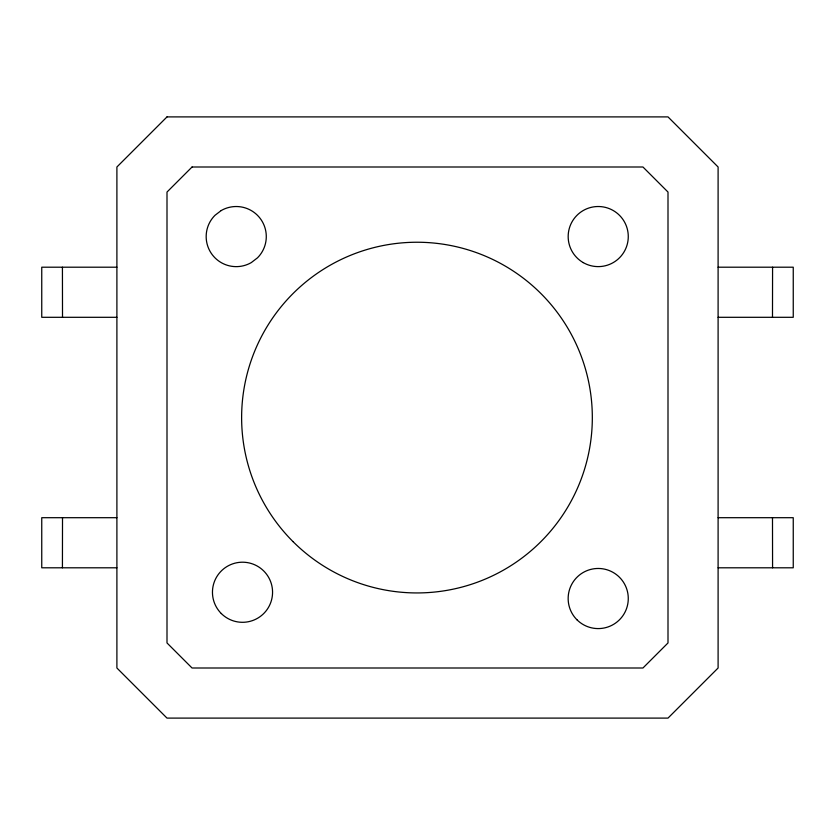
<?xml version="1.0" encoding="UTF-8"?>
<svg xmlns="http://www.w3.org/2000/svg" width="835" height="835" viewBox="0 0 835 835"><rect width="100%" height="100%" fill="white"/><g stroke="black" fill="none" stroke-linecap="round" stroke-linejoin="round"><path stroke-width="1.25" d="M116.9 267.2L41.75 267.2L41.75 317.3L116.9 317.3M718.1 267.2L793.25 267.2L793.25 317.3L718.1 317.3M116.9 517.7L41.75 517.7L41.75 567.8L116.9 567.8M718.1 517.7L793.25 517.7L793.25 567.8L718.1 567.8M221.265 613.506A30.05 30.05 0 0 0 271.542 600.021A30.05 30.05 0 0 0 234.718 563.228A30.05 30.05 0 0 0 221.265 613.506L221.306 613.537M772.573 267.2L772.49 317.3M772.49 517.7L772.573 567.8M62.427 267.2L62.51 317.3M62.51 517.7L62.427 567.8M167 116.9L116.9 167L116.9 668L167 718.1L668 718.1L718.1 668L718.1 167L668 116.9L167 116.9M192.05 167L167 192.05L167 642.95L192.05 668L642.95 668L668 642.95L668 192.05L642.95 167L192.05 167M221.223 210.535L214.992 215.305A30.06 30.06 0 0 0 251.283 262.597L257.504 257.817A30.06 30.06 0 0 0 221.223 210.535M292.981 541.581A175.35 175.35 0 0 0 586.347 462.976A175.35 175.35 0 0 0 371.585 248.214A175.35 175.35 0 0 0 292.981 541.581M583.195 262.587A30.05 30.05 0 0 0 628.275 236.566A30.05 30.05 0 0 0 583.206 210.535A30.05 30.05 0 0 0 583.195 262.587M577.016 619.841A30.06 30.06 0 0 0 627.273 606.231A30.06 30.06 0 0 0 590.355 569.512A30.06 30.06 0 0 0 577.016 619.841"/></g></svg>
